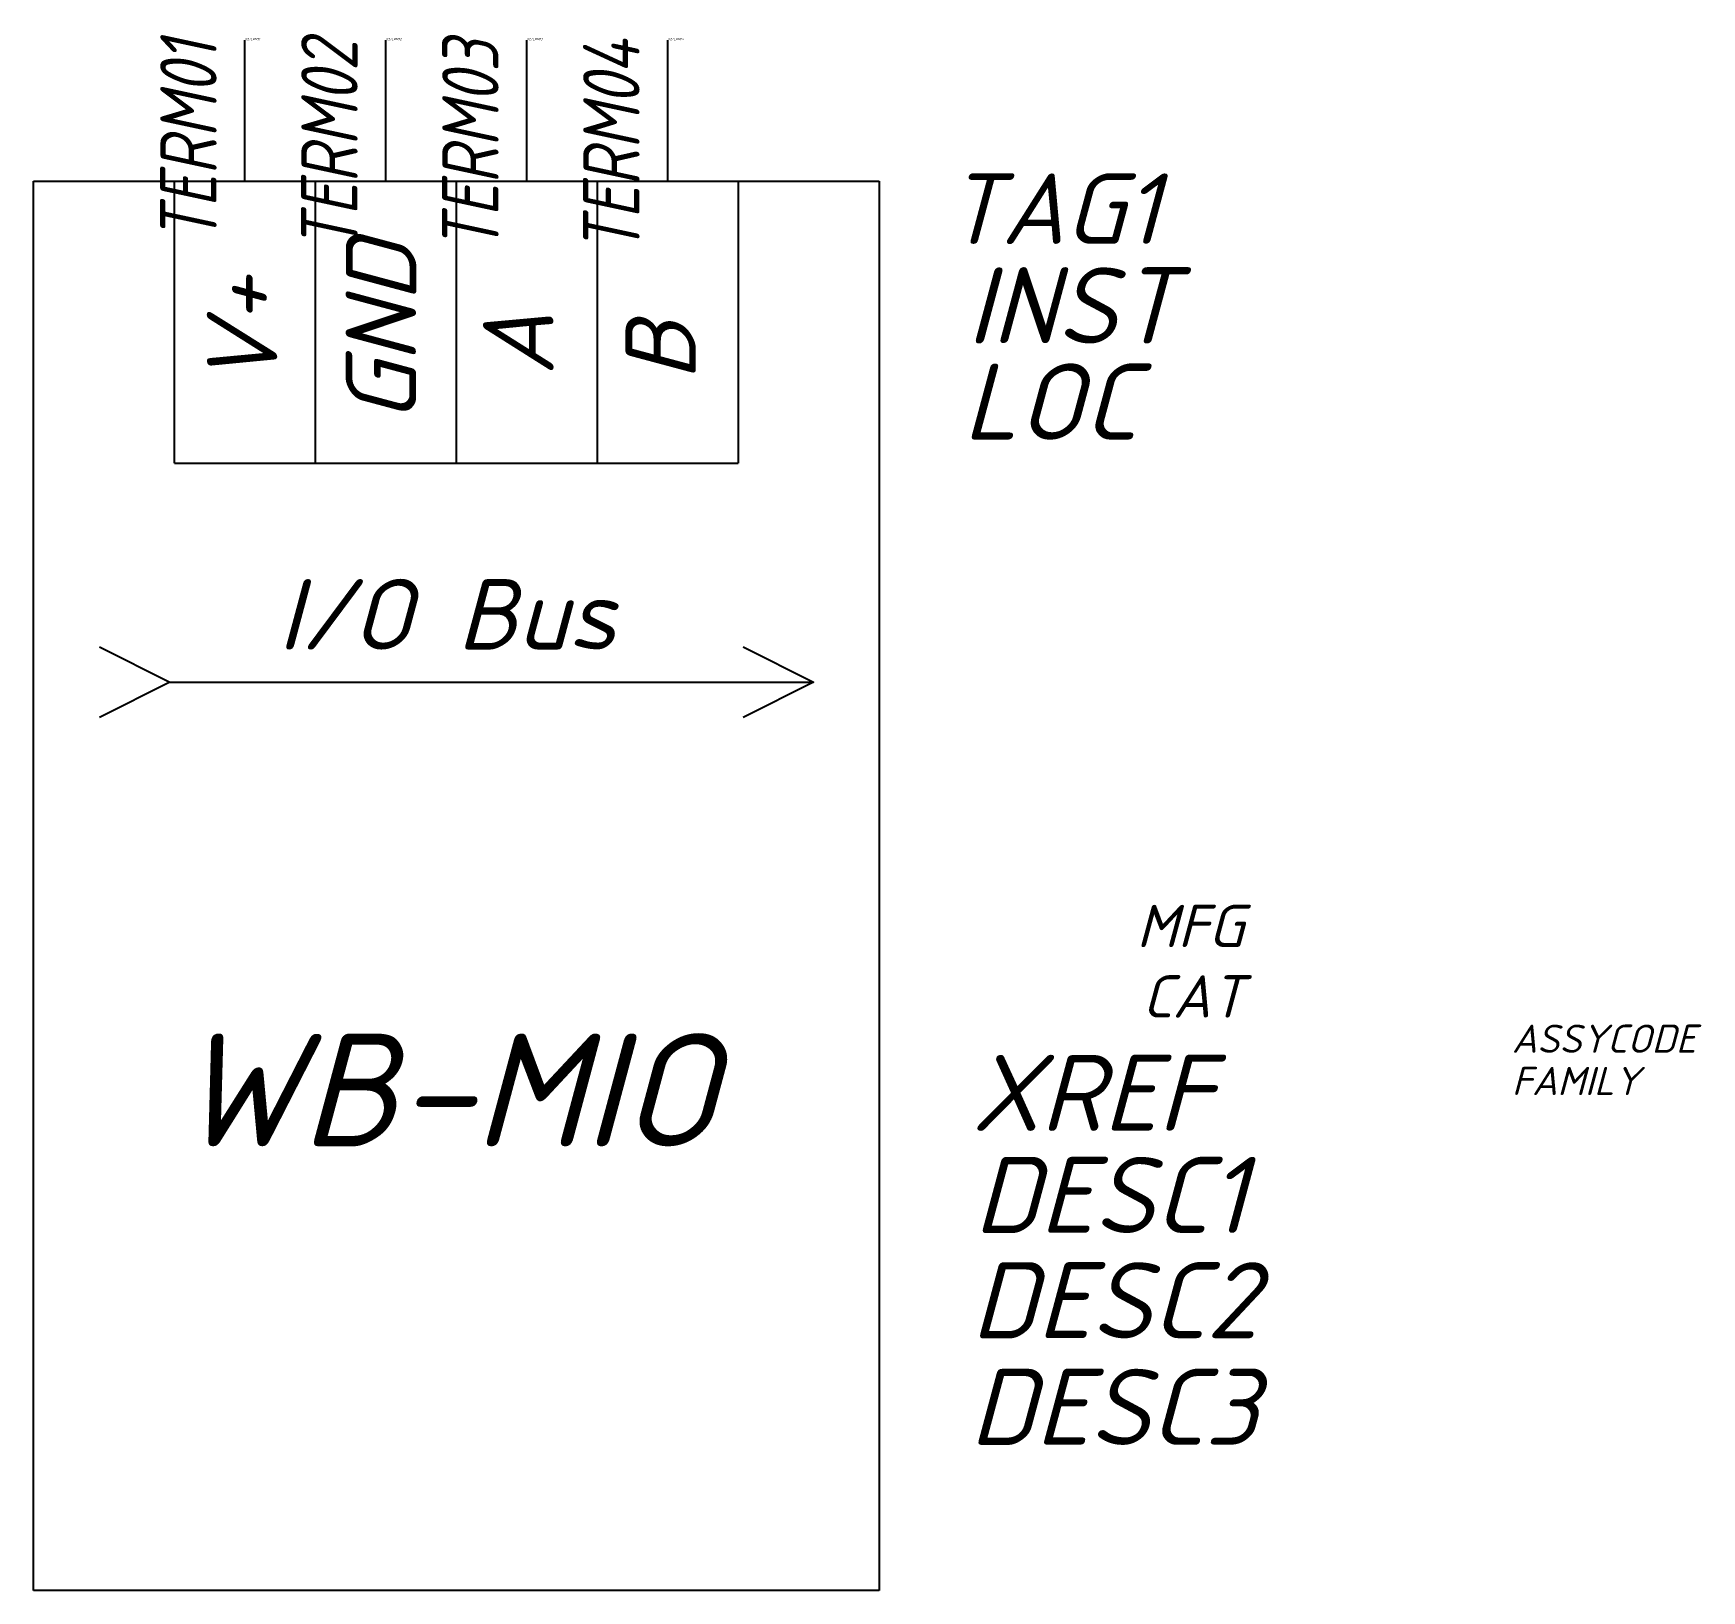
# Model space of a CAD drawing. Header units: millimetres. Extents: x -7.5 to 51.7, y -55 to 0.2.
import ezdxf
from ezdxf.enums import TextEntityAlignment as Align

# ---------------------------------------------------------------- set-up
doc = ezdxf.new("R2010")
doc.units = ezdxf.units.MM
doc.header["$LTSCALE"] = 6
doc.layers.add('SYMS', color=7, linetype='Continuous')
doc.styles.add('WD_IEC', font='isocpeui.ttf', dxfattribs={"height": 2.5})
doc.styles.add('текст', font='isocpeui.ttf')

# ---------------------------------------------------------------- blocks, each defined once
blk = doc.blocks.new('HA1X3Y')
blk.add_lwpolyline([(-2.5, 1.25), (0, 0), (-2.5, -1.25)])
at = {"style": 'WD_IEC'}
blk.add_attdef('DESC1', text='', height=2.5, dxfattribs=at).set_placement((-5, 0.675), align=Align.RIGHT)
at = {"style": 'WD_IEC', "flags": 1}
blk.add_attdef('X1TERM01', (0, 0), '', height=0.32, dxfattribs=at)
at = {"style": 'WD_IEC'}
blk.add_attdef('DESC2', text='', height=2.5, dxfattribs=at).set_placement((-5, -0.675), align=Align.TOP_RIGHT)
blk = doc.blocks.new('HA1X1')
blk.add_lwpolyline([(-2.5, 1.25), (0, 0), (-2.5, -1.25)])
at = {"style": 'WD_IEC'}
blk.add_attdef('DESC1', (2.5, 0.675), '', height=2.5, dxfattribs=at)
at = {"style": 'WD_IEC', "flags": 1}
blk.add_attdef('X4TERM01', (0, 0), '', height=0.32, dxfattribs=at)
at = {"style": 'WD_IEC'}
blk.add_attdef('DESC2', text='', height=2.5, dxfattribs=at).set_placement((2.5, -0.675), align=Align.TOP_LEFT)

msp = doc.modelspace()

# ---------------------------------------------------------------- linework, layer by layer
for p, q in [((0, -5), (0, 0)), ((5, -5), (5, 0)), ((10, -5), (10, 0)), ((15, -5), (15, 0)), ((-7.5, -5), (22.5, -5)), ((-7.5, -55), (-7.5, -5)), ((-2.5, -15), (-2.5, -5)), ((2.5, -5), (2.5, -15)), ((7.5, -5), (7.5, -15)), ((12.5, -5), (12.5, -15)), ((17.5, -5), (17.5, -15)), ((22.5, -5), (22.5, -55)), ((-2.5, -15), (2.5, -15)), ((2.5, -15), (7.5, -15)), ((7.5, -15), (12.5, -15)), ((12.5, -15), (17.5, -15)), ((-2.658, -22.774), (20.17, -22.774)), ((22.5, -55), (-7.5, -55))]:
    msp.add_line(p, q)

# ---------------------------------------------------------------- block references
at = {"layer": 'SYMS'}
for name, p in [('HA1X3Y', (-2.658, -22.774)), ('HA1X1', (20.17, -22.774))]:
    msp.add_blockref(name, p, dxfattribs=at)

# ---------------------------------------------------------------- texts
at = {"style": 'текст'}
for s, p in [('GND', (6.083, -13.561)), ('V+', (1.15, -12.355)), ('A', (10.946, -11.907)), ('B', (15.993, -12.09))]:
    msp.add_text(s, height=2.5, rotation=90, dxfattribs=at).set_placement(p)
for s, height, p in [('I/O Bus', 2.5, (1.169, -21.615)), ('WB-MIO', 4, (-2.489, -39.237))]:
    msp.add_text(s, height=height, dxfattribs=at).set_placement(p)
at = {"style": 'WD_IEC', "width": 0.8}
for tag, p in [('TERM01', (-1, 0)), ('TERM02', (4, 0)), ('TERM03', (9, 0)), ('TERM04', (14, 0))]:
    msp.add_attdef(tag, text='', height=2, rotation=90, dxfattribs=at).set_placement(p, align=Align.RIGHT)
at = {"style": 'WD_IEC', "flags": 1}
for tag, p, height in [('X2TERM01', (0, 0), 0.08), ('X2TERM02', (5, 0), 0.08), ('X2TERM03', (10, 0), 0.08), ('X2TERM04', (15, 0), 0.08), ('ASSYCODE', (44.935, -35.92), 1), ('FAMILY', (44.935, -37.42), 1)]:
    msp.add_attdef(tag, p, '', height=height, dxfattribs=at)
at = {"style": 'WD_IEC'}
msp.add_attdef('TAG1', (24.856, -7.226), 'A', height=2.5, dxfattribs=at)
for tag, p in [('INST', (33.056, -10.758)), ('LOC', (31.665, -14.171)), ('XREF', (34.302, -38.69)), ('DESC1', (35.538, -42.314)), ('DESC2', (35.935, -46.05)), ('DESC3', (35.935, -49.83))]:
    msp.add_attdef(tag, text='', height=2.7, dxfattribs=at).set_placement(p, align=Align.RIGHT)
at = {"style": 'WD_IEC', "flags": 9}
for tag, text, p in [('MFG', 'Wiren Board', (35.435, -32.17)), ('CAT', 'WB-MIO', (35.435, -34.67))]:
    msp.add_attdef(tag, text=text, height=1.5, dxfattribs=at).set_placement(p, align=Align.RIGHT)

doc.saveas('drawing.dxf')
